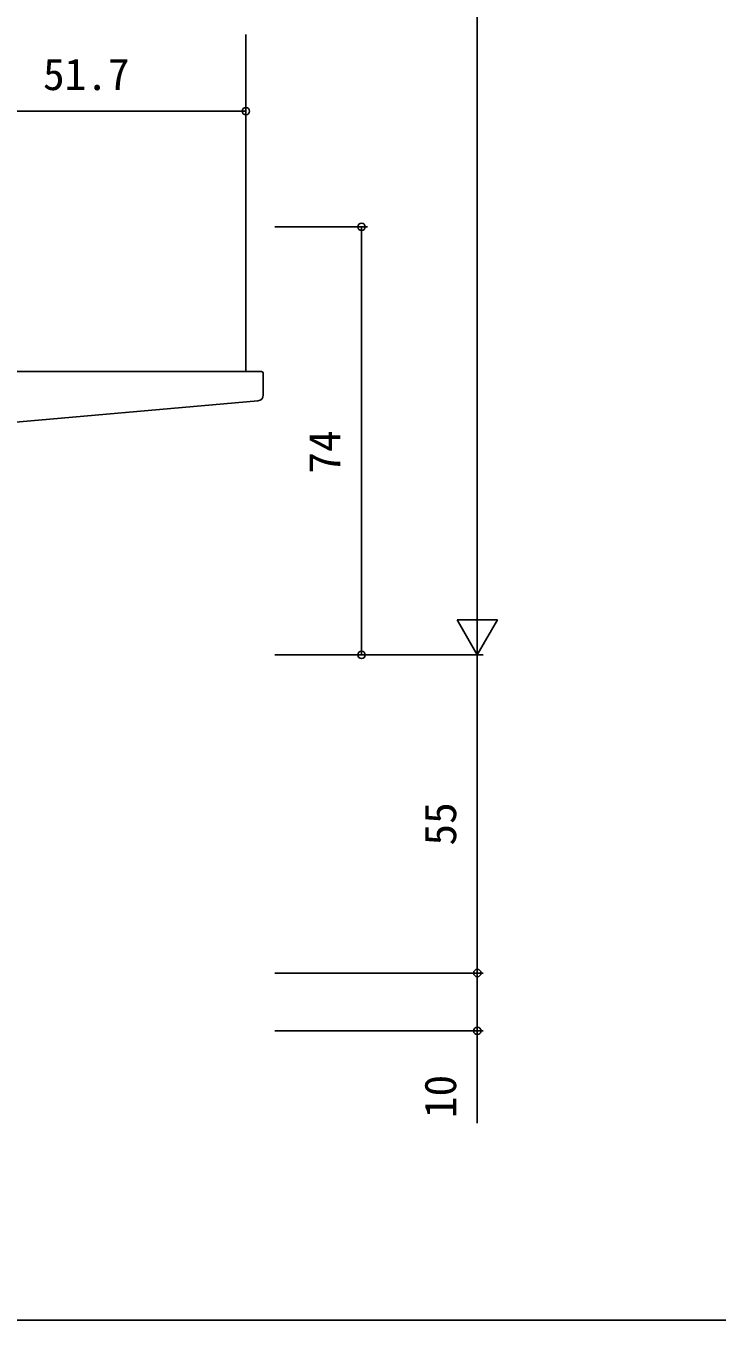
# Model space of a CAD drawing. Units: millimetres, scale not verified. Extents: x -437 to 438, y -281 to 279.
# Drawn here: x -259.8 to -140.3, y -281.3 to -57.5 of the extents above; entities that cross this region are included whole.
import ezdxf
from ezdxf.enums import TextEntityAlignment as Align

# ---------------------------------------------------------------- set-up
doc = ezdxf.new("R2010")
doc.units = ezdxf.units.MM
doc.header["$LTSCALE"] = 2
for name, color, linetype in [('0-3_YKK_12', 2, 'Continuous'), ('0-4_YKK_13', 4, 'Continuous'), ('0-6_YKK_D', 6, 'Continuous'), ('0-7_YKK_ZWAK', 7, 'Continuous')]:
    doc.layers.add(name, color=color, linetype=linetype)
doc.styles.add('ＭＳ ゴシック', font='')
doc.styles.get('ＭＳ ゴシック').set_extended_font_data('MS Gothic')

msp = doc.modelspace()

# ---------------------------------------------------------------- linework, layer by layer
at = {"layer": '0-3_YKK_12'}
msp.add_line((-221.8, -59.05), (-221.8, -117.3), dxfattribs=at)
at = {"layer": '0-4_YKK_13'}
for p, q in [((-281.3, -117.3), (-221.8, -117.3)), ((-219.1, -117.3), (-221.8, -117.3)), ((-218.8, -121.384), (-218.8, -117.6)), ((-277.174, -127.407), (-221.713, -122.555)), ((-221.713, -122.555), (-219.713, -122.38))]:
    msp.add_line(p, q, dxfattribs=at)
for centre, radius, start, end in [((-219.1, -117.6), 0.3, 0, 90), ((-219.8, -121.384), 1, 275, 0)]:
    msp.add_arc(centre, radius, start, end, dxfattribs=at)
at = {"layer": '0-6_YKK_D'}
for p, q in [((-181.8, 156.7), (-181.8, -159.3)), ((-273.5, -72.3), (-221.8, -72.3)), ((-216.8, -92.3), (-200.8, -92.3)), ((-201.8, -166.3), (-201.8, -92.3)), ((-181.8, -166.3), (-181.8, -154.176)), ((-181.8, -166.3), (-185.3, -160.238)), ((-178.3, -160.238), (-185.3, -160.238)), ((-181.8, -166.3), (-178.3, -160.238)), ((-216.8, -166.3), (-180.8, -166.3)), ((-216.8, -166.3), (-200.8, -166.3)), ((-216.8, -166.3), (-180.8, -166.3)), ((-181.8, -166.3), (-181.8, -221.3)), ((-216.8, -221.3), (-180.8, -221.3)), ((-216.8, -221.3), (-180.8, -221.3)), ((-216.8, -231.3), (-180.8, -231.3))]:
    msp.add_line(p, q, dxfattribs=at)
msp.add_lwpolyline([(-181.8, -221.3), (-181.8, -231.3), (-181.8, -247.225)], dxfattribs=at)
for centre in [(-221.8, -72.3), (-201.8, -92.3), (-201.8, -166.3), (-181.8, -221.3), (-181.8, -221.3), (-181.8, -231.3)]:
    msp.add_circle(centre, 0.637, dxfattribs=at)
at = {"layer": '0-7_YKK_ZWAK'}
msp.add_lwpolyline([(-436.8, -281.3), (438.2, -281.3), (438.2, 243.7)], dxfattribs=at)

# ---------------------------------------------------------------- texts
at = {"layer": '0-6_YKK_D', "style": 'ＭＳ ゴシック'}
msp.add_text('51.7', height=5.499, dxfattribs=at).set_placement((-256.876, -70.3), align=Align.BOTTOM_LEFT)
for s, p in [('74', (-203.8, -134.946)), ('55', (-183.8, -199.255)), ('10', (-183.8, -246.376))]:
    msp.add_text(s, height=5.499, rotation=90, dxfattribs=at).set_placement(p, align=Align.BOTTOM_LEFT)

doc.saveas('drawing.dxf')
